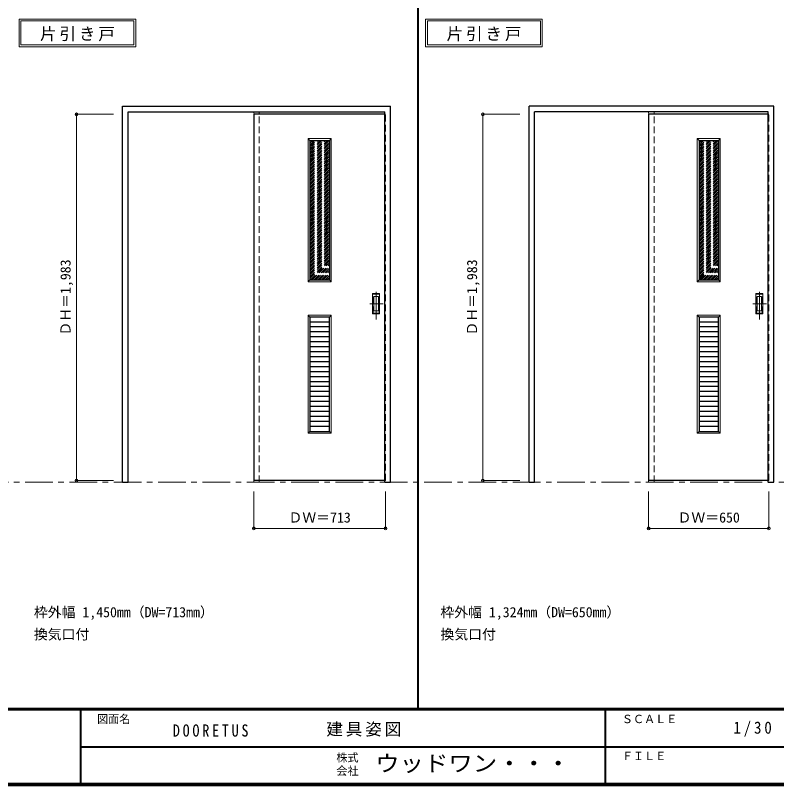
# Model space of a CAD drawing. Units: millimetres, scale not verified. Extents: x -6000 to 5700, y -4307 to 4260.
# Drawn here: x -502 to 3617, y -4205 to -36 of the extents above; entities that cross this region are included whole.
import ezdxf
from ezdxf.enums import TextEntityAlignment as Align

# ---------------------------------------------------------------- set-up
doc = ezdxf.new("R2010")
doc.units = ezdxf.units.MM
doc.header["$LTSCALE"] = 30
doc.header["$PDMODE"] = 32
doc.header["$PDSIZE"] = 15
doc.linetypes.add('CHAIN1', pattern=[8, 5, -1, 1, -1])
doc.linetypes.add('DASHED1', pattern=[1.8, 1.2, -0.6])
for name, color, linetype, lineweight in [('0-1_通り芯', 7, 'CHAIN1', 18), ('0-2_扉', 4, 'DASHED1', 9), ('0-4_枠', 3, 'Continuous', 25), ('0-6_引手', 7, 'Continuous', 18), ('0-A_文字', 7, 'Continuous', 18), ('0-B_寸法', 7, 'Continuous', 9), ('0-C_ハッチ', 4, 'DASHED1', 9), ('F-1_枠', 6, 'Continuous', 40)]:
    doc.layers.add(name, color=color, linetype=linetype, lineweight=lineweight)
doc.layers.add('F-A_文字', color=7, linetype='Continuous')
doc.styles.add('ＭＳ ゴシック', font='')
doc.styles.get('ＭＳ ゴシック').set_extended_font_data('MS Gothic')

msp = doc.modelspace()

# ---------------------------------------------------------------- linework, layer by layer
at = {"layer": '0-1_通り芯'}
msp.add_line((-5490, -2562.5), (5690, -2562.5), dxfattribs=at)
at = {"layer": '0-2_扉', "color": 3, "linetype": 'Continuous', "lineweight": 25}
for p, q in [((1498, -571), (788, -571)), ((788, -571), (788, -2554)), ((3572, -571), (2925, -571)), ((2925, -571), (2925, -2554)), ((1498, -2554), (788, -2554)), ((3572, -2554), (2925, -2554))]:
    msp.add_line(p, q, dxfattribs=at)
at = {"layer": '0-2_扉'}
for p, q in [((788, -571), (788, -575)), ((1498, -571), (1501, -571)), ((2925, -571), (2925, -575)), ((3572, -571), (3575, -571))]:
    msp.add_line(p, q, dxfattribs=at)
for points in [[(1498, -2554), (1501, -2554), (1501, -571)], [(3572, -2554), (3575, -2554), (3575, -571)]]:
    msp.add_lwpolyline(points, dxfattribs=at)
at = {"layer": '0-4_枠'}
for p, q in [((78, -2562.5), (78, -527.5)), ((78, -527.5), (1528, -527.5)), ((1528, -2562.5), (1528, -527.5)), ((2278, -2562.5), (2278, -527.5)), ((3602, -527.5), (2278, -527.5)), ((3602, -2562.5), (3602, -527.5)), ((108, -557.5), (1498, -557.5)), ((1498, -2562.5), (1498, -557.5)), ((3572, -557.5), (2308, -557.5)), ((3572, -2562.5), (3572, -557.5)), ((1498, -2562.5), (1528, -2562.5)), ((3572, -2562.5), (3602, -2562.5))]:
    msp.add_line(p, q, dxfattribs=at)
at = {"layer": '0-4_枠', "color": 4, "linetype": 'DASHED1', "lineweight": 9}
for p, q in [((788, -2562.5), (788, -557.5)), ((818, -2562.5), (818, -557.5)), ((2925, -2562.5), (2925, -557.5)), ((2955, -2562.5), (2955, -557.5)), ((788, -2562.5), (818, -2562.5)), ((2925, -2562.5), (2955, -2562.5))]:
    msp.add_line(p, q, dxfattribs=at)
at = {"layer": '0-4_枠'}
for points in [[(78, -2562.5), (108, -2562.5), (108, -557.5)], [(2278, -2562.5), (2308, -2562.5), (2308, -557.5)]]:
    msp.add_lwpolyline(points, dxfattribs=at)
at = {"layer": '0-6_引手'}
for p, q in [((1469, -1541.5), (1431, -1541.5)), ((1431, -1651.5), (1431, -1541.5)), ((1469, -1651.5), (1469, -1541.5)), ((3543, -1541.5), (3505, -1541.5)), ((3505, -1651.5), (3505, -1541.5)), ((3543, -1541.5), (3505, -1541.5)), ((3505, -1651.5), (3505, -1541.5)), ((3543, -1651.5), (3543, -1541.5)), ((3543, -1651.5), (3543, -1541.5)), ((1462.5, -1557.5), (1437.5, -1557.5)), ((1437.5, -1635.5), (1437.5, -1557.5)), ((1462.5, -1635.5), (1462.5, -1557.5)), ((3536.5, -1557.5), (3511.5, -1557.5)), ((3511.5, -1635.5), (3511.5, -1557.5)), ((3536.5, -1557.5), (3511.5, -1557.5)), ((3511.5, -1635.5), (3511.5, -1557.5)), ((3536.5, -1635.5), (3536.5, -1557.5)), ((3536.5, -1635.5), (3536.5, -1557.5)), ((1469, -1651.5), (1431, -1651.5)), ((1462.5, -1635.5), (1437.5, -1635.5)), ((3543, -1651.5), (3505, -1651.5)), ((3543, -1651.5), (3505, -1651.5)), ((3536.5, -1635.5), (3511.5, -1635.5)), ((3536.5, -1635.5), (3511.5, -1635.5))]:
    msp.add_line(p, q, dxfattribs=at)
at = {"layer": '0-6_引手', "linetype": 'CHAIN1'}
for p, q in [((1450, -1681.73), (1450, -1510.88)), ((3524, -1681.73), (3524, -1510.88)), ((3524, -1681.73), (3524, -1510.88)), ((1488.07, -1596.5), (1415.56, -1596.5)), ((3562.07, -1596.5), (3489.56, -1596.5)), ((3562.07, -1596.5), (3489.56, -1596.5))]:
    msp.add_line(p, q, dxfattribs=at)
at = {"layer": '0-6_引手', "linetype": 'DASHED1'}
for p, q in [((1434, -1647.5), (1434, -1545.5)), ((3508, -1647.5), (3508, -1545.5)), ((3508, -1647.5), (3508, -1545.5)), ((1466, -1647.5), (1434, -1647.5)), ((3540, -1647.5), (3508, -1647.5)), ((3540, -1647.5), (3508, -1647.5))]:
    msp.add_line(p, q, dxfattribs=at)
for points in [[(1466, -1647.5), (1466, -1545.5), (1434, -1545.5)], [(3540, -1647.5), (3540, -1545.5), (3508, -1545.5)], [(3540, -1647.5), (3540, -1545.5), (3508, -1545.5)]]:
    msp.add_lwpolyline(points, dxfattribs=at)
at = {"layer": '0-A_文字'}
for p, q in [((-482, -55.5), (-482, -205.5)), ((-472, -65.5), (-472, -195.5)), ((-472, -65.5), (139.03, -65.5)), ((139.03, -65.5), (139.03, -195.5)), ((1718, -55.5), (1718, -205.5)), ((1728, -65.5), (1728, -195.5)), ((1728, -65.5), (2339.03, -65.5)), ((2339.03, -65.5), (2339.03, -195.5)), ((-482, -205.5), (149.03, -205.5)), ((-472, -195.5), (139.03, -195.5)), ((1718, -205.5), (2349.03, -205.5)), ((1728, -195.5), (2339.03, -195.5))]:
    msp.add_line(p, q, dxfattribs=at)
for points in [[(-482, -55.5), (149.03, -55.5), (149.03, -205.5)], [(1718, -55.5), (2349.03, -55.5), (2349.03, -205.5)]]:
    msp.add_lwpolyline(points, dxfattribs=at)
at = {"layer": '0-B_寸法', "color": 4}
for p, q in [((-172, -571), (-172, -2554)), ((-172, -571), (28, -571)), ((2028, -571), (2028, -2554)), ((2028, -571), (2228, -571)), ((-172, -2554), (28, -2554)), ((2028, -2554), (2228, -2554)), ((1501, -2812.5), (1501, -2612.5)), ((3575, -2812.5), (3575, -2612.5))]:
    msp.add_line(p, q, dxfattribs=at)
for points in [[(1501, -2812.5), (788, -2812.5), (788, -2612.5)], [(3575, -2812.5), (2925, -2812.5), (2925, -2612.5)]]:
    msp.add_lwpolyline(points, dxfattribs=at)
at = {"layer": '0-B_寸法'}
for p in [(-172, -571), (2028, -571), (-172, -2554), (2028, -2554), (788, -2812.5), (1501, -2812.5), (2925, -2812.5), (3575, -2812.5)]:
    msp.add_point(p, dxfattribs=at)
at = {"layer": '0-C_ハッチ', "color": 7, "linetype": 'Continuous', "lineweight": 18}
for p, q in [((1082, -702.5), (1092, -712.5)), ((1082, -702.5), (1207, -702.5)), ((1207, -702.5), (1197, -712.5)), ((1207, -702.5), (1207, -1477.5)), ((3187.5, -702.5), (3197.5, -712.5)), ((3187.5, -702.5), (3312.5, -702.5)), ((3312.5, -702.5), (3302.5, -712.5)), ((3312.5, -702.5), (3312.5, -1477.5)), ((1092, -1467.5), (1082, -1477.5)), ((1197, -1467.5), (1207, -1477.5)), ((3197.5, -1467.5), (3187.5, -1477.5)), ((3302.5, -1467.5), (3312.5, -1477.5)), ((1082, -1658.5), (1082, -2297.5)), ((1082, -1658.5), (1092, -1668.5)), ((1082, -1658.5), (1207, -1658.5)), ((1207, -1658.5), (1197, -1668.5)), ((1207, -1658.5), (1207, -2297.5)), ((3187.5, -1658.5), (3187.5, -2297.5)), ((3187.5, -1658.5), (3197.5, -1668.5)), ((3187.5, -1658.5), (3312.5, -1658.5)), ((3312.5, -1658.5), (3302.5, -1668.5)), ((3312.5, -1658.5), (3312.5, -2297.5)), ((1092, -2287.5), (1082, -2297.5)), ((1197, -2287.5), (1207, -2297.5)), ((3197.5, -2287.5), (3187.5, -2297.5)), ((3302.5, -2287.5), (3312.5, -2297.5)), ((1082, -2297.5), (1207, -2297.5)), ((3187.5, -2297.5), (3312.5, -2297.5))]:
    msp.add_line(p, q, dxfattribs=at)
at = {"layer": '0-C_ハッチ', "color": 3, "linetype": 'Continuous', "lineweight": 25}
for p, q in [((1092, -712.5), (1197, -712.5)), ((1092, -712.5), (1092, -1467.5)), ((1197, -712.5), (1197, -1467.5)), ((3197.5, -712.5), (3302.5, -712.5)), ((3197.5, -712.5), (3197.5, -1467.5)), ((3302.5, -712.5), (3302.5, -1467.5)), ((1092, -1467.5), (1197, -1467.5)), ((3197.5, -1467.5), (3302.5, -1467.5)), ((1092, -1668.5), (1092, -2287.5)), ((1197, -1668.5), (1092, -1668.5)), ((1197, -1695.41), (1092, -1695.41)), ((1197, -2287.5), (1197, -1668.5)), ((3197.5, -1668.5), (3197.5, -2287.5)), ((3302.5, -1668.5), (3197.5, -1668.5)), ((3302.5, -1695.41), (3197.5, -1695.41)), ((3302.5, -2287.5), (3302.5, -1668.5)), ((1197, -1722.33), (1092, -1722.33)), ((1197, -1749.24), (1092, -1749.24)), ((3302.5, -1722.33), (3197.5, -1722.33)), ((3302.5, -1749.24), (3197.5, -1749.24)), ((1197, -1776.15), (1092, -1776.15)), ((3302.5, -1776.15), (3197.5, -1776.15)), ((1197, -1803.07), (1092, -1803.07)), ((1197, -1829.98), (1092, -1829.98)), ((3302.5, -1803.07), (3197.5, -1803.07)), ((3302.5, -1829.98), (3197.5, -1829.98)), ((1197, -1856.89), (1092, -1856.89)), ((3302.5, -1856.89), (3197.5, -1856.89)), ((1197, -1883.8), (1092, -1883.8)), ((1197, -1910.72), (1092, -1910.72)), ((3302.5, -1883.8), (3197.5, -1883.8)), ((3302.5, -1910.72), (3197.5, -1910.72)), ((1197, -1937.63), (1092, -1937.63)), ((3302.5, -1937.63), (3197.5, -1937.63)), ((1197, -1964.54), (1092, -1964.54)), ((1197, -1991.46), (1092, -1991.46)), ((3302.5, -1964.54), (3197.5, -1964.54)), ((3302.5, -1991.46), (3197.5, -1991.46)), ((1197, -2018.37), (1092, -2018.37)), ((3302.5, -2018.37), (3197.5, -2018.37)), ((1197, -2045.28), (1092, -2045.28)), ((1197, -2072.2), (1092, -2072.2)), ((3302.5, -2045.28), (3197.5, -2045.28)), ((3302.5, -2072.2), (3197.5, -2072.2)), ((1197, -2099.11), (1092, -2099.11)), ((1197, -2126.02), (1092, -2126.02)), ((3302.5, -2099.11), (3197.5, -2099.11)), ((3302.5, -2126.02), (3197.5, -2126.02)), ((1197, -2152.93), (1092, -2152.93)), ((3302.5, -2152.93), (3197.5, -2152.93)), ((1197, -2179.85), (1092, -2179.85)), ((1197, -2206.76), (1092, -2206.76)), ((3302.5, -2179.85), (3197.5, -2179.85)), ((3302.5, -2206.76), (3197.5, -2206.76)), ((1197, -2233.67), (1092, -2233.67)), ((3302.5, -2233.67), (3197.5, -2233.67)), ((1197, -2260.59), (1092, -2260.59)), ((1092, -2287.5), (1197, -2287.5)), ((3302.5, -2260.59), (3197.5, -2260.59)), ((3197.5, -2287.5), (3302.5, -2287.5))]:
    msp.add_line(p, q, dxfattribs=at)
at = {"layer": '0-C_ハッチ'}
for p, q in [((1092, -816.5), (1196, -712.5)), ((1092, -806.6), (1186.1, -712.5)), ((1092, -796.7), (1176.2, -712.5)), ((1092, -786.8), (1166.3, -712.5)), ((1092, -776.9), (1156.4, -712.5)), ((1092, -767), (1146.5, -712.5)), ((1092, -757.1), (1136.6, -712.5)), ((1092, -747.2), (1126.7, -712.5)), ((1092, -737.3), (1116.8, -712.5)), ((1092, -727.4), (1106.91, -712.5)), ((1092, -717.5), (1097.01, -712.5)), ((1092, -826.4), (1197, -721.4)), ((1092, -836.3), (1197, -731.3)), ((1092, -846.2), (1197, -741.2)), ((3197.5, -816.5), (3301.5, -712.5)), ((3197.5, -806.6), (3291.6, -712.5)), ((3197.5, -796.7), (3281.7, -712.5)), ((3197.5, -786.8), (3271.8, -712.5)), ((3197.5, -776.9), (3261.9, -712.5)), ((3197.5, -767), (3252, -712.5)), ((3197.5, -757.1), (3242.1, -712.5)), ((3197.5, -747.2), (3232.2, -712.5)), ((3197.5, -737.3), (3222.3, -712.5)), ((3197.5, -727.4), (3212.41, -712.5)), ((3197.5, -717.5), (3202.51, -712.5)), ((3197.5, -826.4), (3302.5, -721.4)), ((3197.5, -836.3), (3302.5, -731.3)), ((3197.5, -846.2), (3302.5, -741.2)), ((1092, -856.1), (1197, -751.1)), ((1092, -866), (1197, -761)), ((1092, -875.9), (1197, -770.9)), ((1092, -885.8), (1197, -780.8)), ((1092, -895.7), (1197, -790.7)), ((3197.5, -856.1), (3302.5, -751.1)), ((3197.5, -866), (3302.5, -761)), ((3197.5, -875.9), (3302.5, -770.9)), ((3197.5, -885.8), (3302.5, -780.8)), ((3197.5, -895.7), (3302.5, -790.7)), ((1092, -905.6), (1197, -800.6)), ((1092, -915.49), (1197, -810.5)), ((1092, -925.39), (1197, -820.39)), ((1092, -935.29), (1197, -830.29)), ((3197.5, -905.6), (3302.5, -800.6)), ((3197.5, -915.49), (3302.5, -810.5)), ((3197.5, -925.39), (3302.5, -820.39)), ((3197.5, -935.29), (3302.5, -830.29)), ((1092, -945.19), (1197, -840.19)), ((1092, -955.09), (1197, -850.09)), ((1092, -964.99), (1197, -859.99)), ((1092, -974.89), (1197, -869.89)), ((3197.5, -945.19), (3302.5, -840.19)), ((3197.5, -955.09), (3302.5, -850.09)), ((3197.5, -964.99), (3302.5, -859.99)), ((3197.5, -974.89), (3302.5, -869.89)), ((1092, -984.79), (1197, -879.79)), ((1092, -994.69), (1197, -889.69)), ((1092, -1004.59), (1197, -899.59)), ((1092, -1014.49), (1197, -909.49)), ((3197.5, -984.79), (3302.5, -879.79)), ((3197.5, -994.69), (3302.5, -889.69)), ((3197.5, -1004.59), (3302.5, -899.59)), ((3197.5, -1014.49), (3302.5, -909.49)), ((1092, -1024.39), (1197, -919.39)), ((1092, -1034.29), (1197, -929.29)), ((1092, -1044.19), (1197, -939.19)), ((1092, -1054.09), (1197, -949.09)), ((3197.5, -1024.39), (3302.5, -919.39)), ((3197.5, -1034.29), (3302.5, -929.29)), ((3197.5, -1044.19), (3302.5, -939.19)), ((3197.5, -1054.09), (3302.5, -949.09)), ((1092, -1063.99), (1197, -958.99)), ((1092, -1073.89), (1197, -968.89)), ((1092, -1083.79), (1197, -978.79)), ((1092, -1093.69), (1197, -988.69)), ((1092, -1103.59), (1197, -998.59)), ((3197.5, -1063.99), (3302.5, -958.99)), ((3197.5, -1073.89), (3302.5, -968.89)), ((3197.5, -1083.79), (3302.5, -978.79)), ((3197.5, -1093.69), (3302.5, -988.69)), ((3197.5, -1103.59), (3302.5, -998.59)), ((1092, -1113.48), (1197, -1008.48)), ((1092, -1123.38), (1197, -1018.38)), ((1092, -1133.28), (1197, -1028.28)), ((1092, -1143.18), (1197, -1038.18)), ((3197.5, -1113.48), (3302.5, -1008.48)), ((3197.5, -1123.38), (3302.5, -1018.38)), ((3197.5, -1133.28), (3302.5, -1028.28)), ((3197.5, -1143.18), (3302.5, -1038.18)), ((1092, -1153.08), (1197, -1048.08)), ((1092, -1162.98), (1197, -1057.98)), ((1092, -1172.88), (1197, -1067.88)), ((1092, -1182.78), (1197, -1077.78)), ((3197.5, -1153.08), (3302.5, -1048.08)), ((3197.5, -1162.98), (3302.5, -1057.98)), ((3197.5, -1172.88), (3302.5, -1067.88)), ((3197.5, -1182.78), (3302.5, -1077.78)), ((1092, -1192.68), (1197, -1087.68)), ((1092, -1202.58), (1197, -1097.58)), ((1092, -1212.48), (1197, -1107.48)), ((1092, -1222.38), (1197, -1117.38)), ((3197.5, -1192.68), (3302.5, -1087.68)), ((3197.5, -1202.58), (3302.5, -1097.58)), ((3197.5, -1212.48), (3302.5, -1107.48)), ((3197.5, -1222.38), (3302.5, -1117.38)), ((1092, -1232.28), (1197, -1127.28)), ((1092, -1242.18), (1197, -1137.18)), ((1092, -1252.08), (1197, -1147.08)), ((1092, -1261.98), (1197, -1156.98)), ((1092, -1271.88), (1197, -1166.88)), ((3197.5, -1232.28), (3302.5, -1127.28)), ((3197.5, -1242.18), (3302.5, -1137.18)), ((3197.5, -1252.08), (3302.5, -1147.08)), ((3197.5, -1261.98), (3302.5, -1156.98)), ((3197.5, -1271.88), (3302.5, -1166.88)), ((1092, -1281.78), (1197, -1176.78)), ((1092, -1291.68), (1197, -1186.68)), ((1092, -1301.58), (1197, -1196.58)), ((1092, -1311.47), (1197, -1206.47)), ((3197.5, -1281.78), (3302.5, -1176.78)), ((3197.5, -1291.68), (3302.5, -1186.68)), ((3197.5, -1301.58), (3302.5, -1196.58)), ((3197.5, -1311.47), (3302.5, -1206.47)), ((1092, -1321.37), (1197, -1216.37)), ((1092, -1331.27), (1197, -1226.27)), ((1092, -1341.17), (1197, -1236.17)), ((1092, -1351.07), (1197, -1246.07)), ((3197.5, -1321.37), (3302.5, -1216.37)), ((3197.5, -1331.27), (3302.5, -1226.27)), ((3197.5, -1341.17), (3302.5, -1236.17)), ((3197.5, -1351.07), (3302.5, -1246.07)), ((1092, -1360.97), (1197, -1255.97)), ((1092, -1370.87), (1197, -1265.87)), ((1092, -1380.77), (1197, -1275.77)), ((1092, -1390.67), (1197, -1285.67)), ((3197.5, -1360.97), (3302.5, -1255.97)), ((3197.5, -1370.87), (3302.5, -1265.87)), ((3197.5, -1380.77), (3302.5, -1275.77)), ((3197.5, -1390.67), (3302.5, -1285.67)), ((1092, -1400.57), (1197, -1295.57)), ((1092, -1410.47), (1197, -1305.47)), ((1092, -1420.37), (1197, -1315.37)), ((1092, -1430.27), (1197, -1325.27)), ((3197.5, -1400.57), (3302.5, -1295.57)), ((3197.5, -1410.47), (3302.5, -1305.47)), ((3197.5, -1420.37), (3302.5, -1315.37)), ((3197.5, -1430.27), (3302.5, -1325.27)), ((1092, -1440.17), (1197, -1335.17)), ((1092, -1450.07), (1197, -1345.07)), ((1092, -1459.97), (1197, -1354.97)), ((1094.37, -1467.5), (1197, -1364.87)), ((1104.27, -1467.5), (1197, -1374.77)), ((3197.5, -1440.17), (3302.5, -1335.17)), ((3197.5, -1450.07), (3302.5, -1345.07)), ((3197.5, -1459.97), (3302.5, -1354.97)), ((3199.87, -1467.5), (3302.5, -1364.87)), ((3209.77, -1467.5), (3302.5, -1374.77)), ((1114.17, -1467.5), (1197, -1384.67)), ((1124.07, -1467.5), (1197, -1394.57)), ((1133.96, -1467.5), (1197, -1404.46)), ((1143.86, -1467.5), (1197, -1414.36)), ((3219.67, -1467.5), (3302.5, -1384.67)), ((3229.57, -1467.5), (3302.5, -1394.57)), ((3239.46, -1467.5), (3302.5, -1404.46)), ((3249.36, -1467.5), (3302.5, -1414.36)), ((1153.76, -1467.5), (1197, -1424.26)), ((1163.66, -1467.5), (1197, -1434.16)), ((1173.56, -1467.5), (1197, -1444.06)), ((1183.46, -1467.5), (1197, -1453.96)), ((3259.26, -1467.5), (3302.5, -1424.26)), ((3269.16, -1467.5), (3302.5, -1434.16)), ((3279.06, -1467.5), (3302.5, -1444.06)), ((3288.96, -1467.5), (3302.5, -1453.96)), ((1193.36, -1467.5), (1197, -1463.86)), ((3298.86, -1467.5), (3302.5, -1463.86))]:
    msp.add_line(p, q, dxfattribs=at)
at = {"layer": '0-C_ハッチ', "color": 7, "linetype": 'Continuous', "lineweight": 18}
for points in [[(1207, -1477.5), (1082, -1477.5), (1082, -702.5)], [(3312.5, -1477.5), (3187.5, -1477.5), (3187.5, -702.5)]]:
    msp.add_lwpolyline(points, dxfattribs=at)
at = {"layer": 'F-1_枠'}
for p, q in [((1678, -3790), (1678, 4175)), ((5700, -3790), (-6000, -3790)), ((5700, -3795), (-6000, -3795)), ((-150, -3795), (-150, -4195)), ((2690, -3795), (2690, -4195)), ((-150, -3995), (5690, -3995.01)), ((5700, -4195), (-6000, -4195)), ((5700, -4200), (-6000, -4200)), ((5700, -4205), (-6000, -4205))]:
    msp.add_line(p, q, dxfattribs=at)

# ---------------------------------------------------------------- texts
at = {"layer": '0-A_文字', "style": 'ＭＳ ゴシック'}
for s, p in [('枠外幅 1,450mm（DW=713mm）', (-402, -3310)), ('枠外幅 1,324mm（DW=650mm）', (1798, -3310)), ('換気口付', (-402, -3430)), ('換気口付', (1798, -3430))]:
    msp.add_text(s, height=54.99, dxfattribs=at).set_placement(p, align=Align.BOTTOM_LEFT)
at = {"layer": '0-A_文字', "char_height": 65.98, "attachment_point": 7, "style": 'ＭＳ ゴシック'}
for insert in [(-368.98, -175.5), (1831.02, -175.5)]:
    msp.add_mtext('\\T1.17;片引き戸', dxfattribs=dict(at, insert=insert))
at = {"layer": '0-B_寸法', "style": 'ＭＳ ゴシック'}
for p in [(-187, -1768.75), (2013, -1768.75)]:
    msp.add_text('ＤＨ＝1,983', height=54.99, rotation=90, dxfattribs=at).set_placement(p, align=Align.BOTTOM_LEFT)
for s, p in [('ＤＷ＝713', (975.75, -2797.5)), ('ＤＷ＝650', (3081.25, -2797.5))]:
    msp.add_text(s, height=54.99, dxfattribs=at).set_placement(p, align=Align.BOTTOM_LEFT)
at = {"layer": 'F-A_文字', "style": 'ＭＳ ゴシック'}
for s, p in [('図面名', (-60, -3880)), ('ＳＣＡＬＥ', (2780, -3880)), ('株式', (1235, -4089)), ('ＦＩＬＥ', (2780, -4080)), ('会社', (1235, -4161))]:
    msp.add_text(s, height=43.99, dxfattribs=at).set_placement(p, align=Align.BOTTOM_LEFT)
at = {"layer": 'F-A_文字', "style": 'ＭＳ ゴシック', "width": 1.1}
msp.add_text('ウッドワン・・・', height=87.98, dxfattribs=at).set_placement((1445, -4155), align=Align.BOTTOM_LEFT)
at = {"layer": 'F-A_文字', "char_height": 65.98, "attachment_point": 7, "style": 'ＭＳ ゴシック'}
for s, insert in [('\\T1.39;\\W0.85;DOORETUS', (350, -3940.79)), ('\\T1.17;建具姿図', (1180.42, -3940)), ('\\T1.38;\\W0.9;1/30', (3383.75, -3940))]:
    msp.add_mtext(s, dxfattribs=dict(at, insert=insert))

doc.saveas('drawing.dxf')
